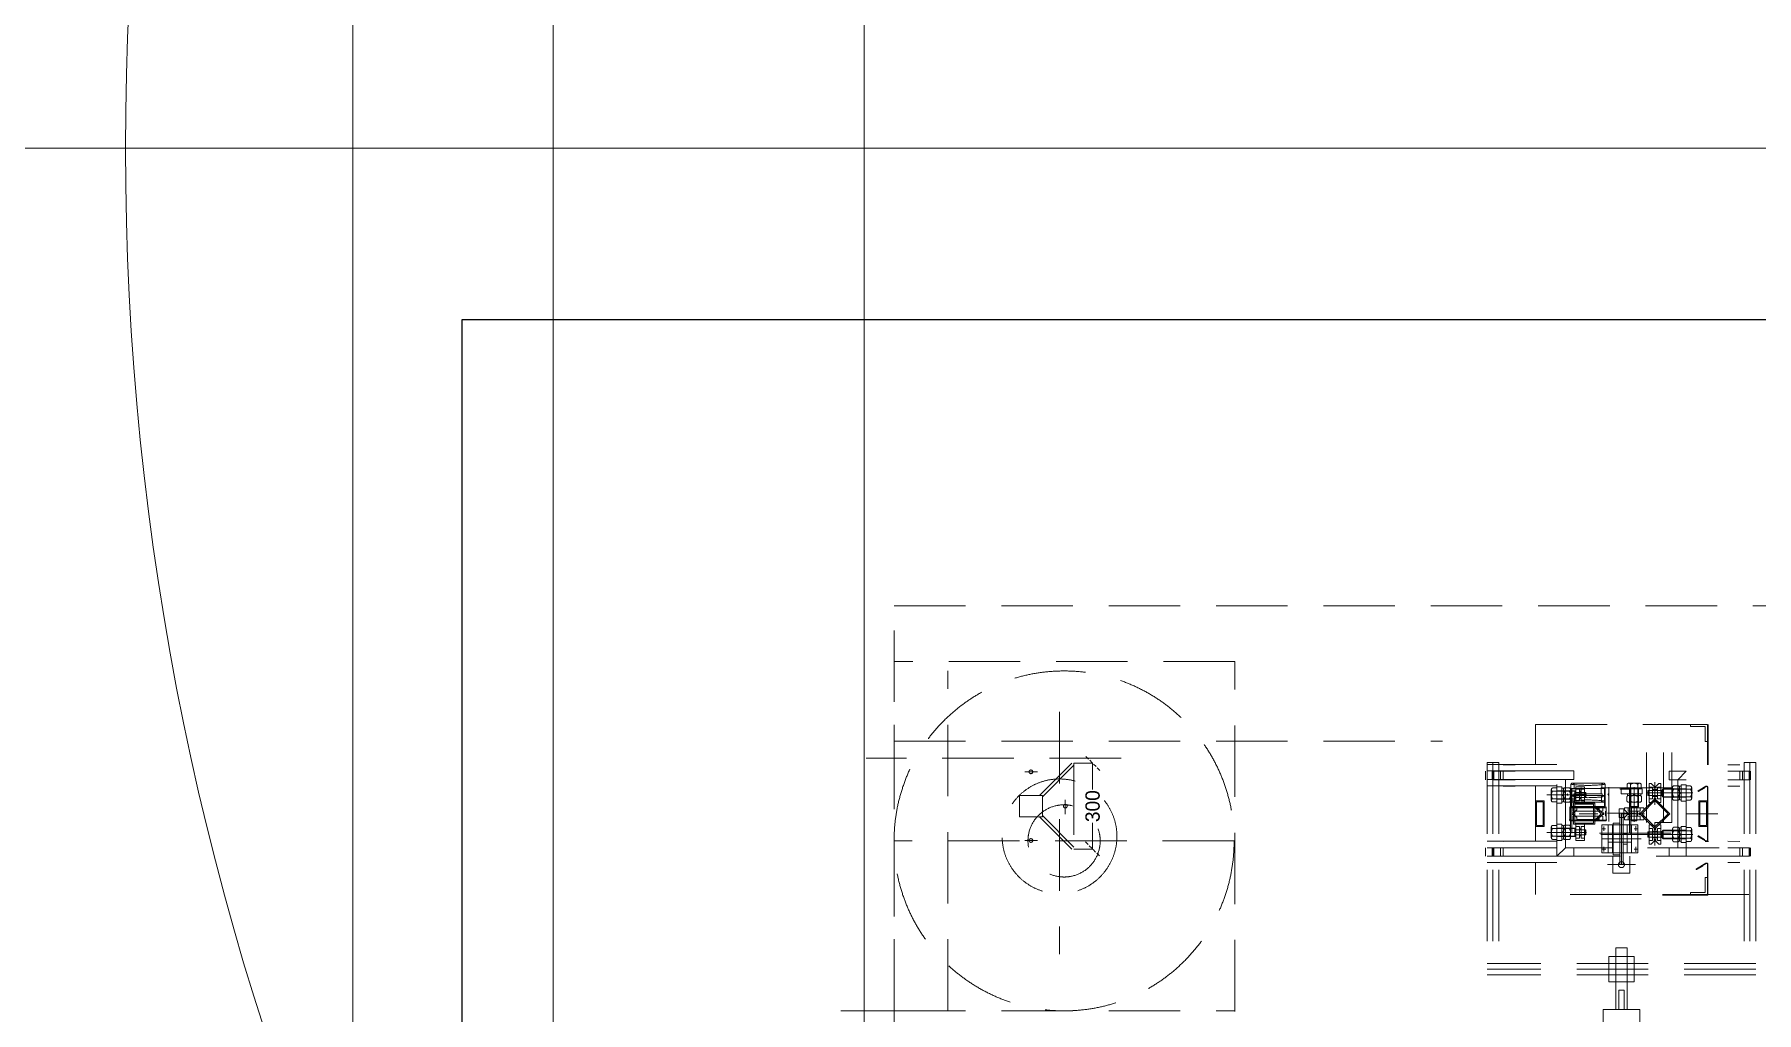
# Model space of a CAD drawing. Header units: inches. Extents: x 702888 to 852715, y 9845 to 271320.
# Drawn here: x 778101 to 784117, y 250818 to 254237 of the extents above; entities that cross this region are included whole.
import ezdxf

# ---------------------------------------------------------------- set-up
doc = ezdxf.new("R2010")
doc.units = ezdxf.units.IN
doc.header["$MEASUREMENT"] = 0
doc.header["$PDMODE"] = 34
doc.linetypes.add('DASHED2', pattern=[0.375, 0.25, -0.125])
doc.layers.get('0').update_dxf_attribs({"lineweight": 5})
doc.layers.get('Defpoints').update_dxf_attribs({"lineweight": 5})
doc.layers.add('chain', color=2, linetype='Continuous', lineweight=5)
doc.layers.add('stru pipe', color=120, linetype='Continuous')
doc.dimstyles.get("Standard").update_dxf_attribs({"dimtxt": 0.18, "dimasz": 0.18, "dimexe": 0.18, "dimexo": 0.0625, "dimgap": 0.09, "dimtad": 0, "dimdec": 3, "dimzin": 0, "dimdsep": 46, "dimtxsty": 'Standard', "dimblk": 'OBLIQUE', "dimcen": 0.09, "dimadec": 0, "dimazin": 0, "dimtfac": 1, "dimtdec": 3, "dimtofl": 0, "dimtmove": 0, "dimatfit": 3, "dimfxl": 1, "dimtolj": 1, "dimtzin": 0, "dimarcsym": 0})

# ---------------------------------------------------------------- blocks, each defined once
blk = doc.blocks.new('_Oblique')
at = {"color": 0, "linetype": 'ByBlock', "lineweight": -2}
blk.add_line((-0.5, -0.5), (0.5, 0.5), dxfattribs=at)
blk = doc.blocks.new('*D450')
at = {"color": 0, "linetype": 'DASHED2', "lineweight": -2, "ltscale": 1000, "transparency": 16777216}
for p, q in [((70106.7, 16744.2), (70172.6, 16744.2)), ((70172.4, 16744.2), (70172.4, 16652.6)), ((70172.4, 16444.2), (70172.4, 16535.8)), ((70106.7, 16444.2), (70172.6, 16444.2))]:
    blk.add_line(p, q, dxfattribs=at)
at = {"layer": 'Defpoints', "color": 0, "linetype": 'DASHED2', "ltscale": 1000, "transparency": 16777216}
for p in [(70106.7, 16744.2), (70106.7, 16444.2), (70172.4, 16444.2)]:
    blk.add_point(p, dxfattribs=at)
at = {"color": 0, "linetype": 'DASHED2', "lineweight": -2, "ltscale": 1000, "transparency": 16777216, "xscale": 50, "yscale": 50, "zscale": 50}
for p, rotation in [((70172.4, 16744.2), 90), ((70172.4, 16444.2), 270)]:
    blk.add_blockref('_Oblique', p, dxfattribs=dict(at, rotation=rotation))
at = {"color": 0, "linetype": 'DASHED2', "ltscale": 1000, "transparency": 16777216, "insert": (70172.4, 16594.2), "char_height": 50, "attachment_point": 5, "rotation": 90}
blk.add_mtext('\\A1;300', dxfattribs=at)
blk = doc.blocks.new('A$C76b9bb42')
for p, q in [((69374.5672, 14160.1254), (69374.5672, 26720.6253)), ((67968.1101, 11262.6967), (67968.1101, 18293.9888)), ((68374.5672, 18293.9888), (82561.653, 18293.9888))]:
    blk.add_line(p, q)
at = {"linetype": 'DASHED2', "ltscale": 1000}
for p, q in [((69478.6423, 15833.489), (69478.6423, 17293.9888)), ((69478.6423, 17293.9888), (74174.5672, 17293.9888)), ((69478.6423, 15878.7897), (69478.6423, 17099.2489)), ((70669.5214, 17099.2489), (69478.6423, 17099.2489)), ((70669.5214, 15876.5093), (70669.5214, 17099.2489)), ((69666.6423, 15878.7897), (69666.6423, 17066.7897)), ((70056.6578, 16923.4362), (70056.6578, 16076.744)), ((71719.8014, 16739.7693), (71719.8014, 16879.7812)), ((71719.8014, 16879.5495), (72320.1364, 16879.5495)), ((72260.7364, 16872.1245), (72260.7364, 16879.5495)), ((72260.7364, 16872.1245), (72312.7114, 16872.1245)), ((72312.7114, 16820.1495), (72312.7114, 16872.1245)), ((72320.1364, 16738.4745), (72320.1364, 16879.5495)), ((72321.6214, 16738.4745), (72321.6214, 16879.5495)), ((72323.1064, 16738.4745), (72323.1064, 16879.5495)), ((69478.6423, 16820.8204), (71394.5445, 16820.8204)), ((72312.7114, 16820.1495), (72320.1364, 16820.1495)), ((70271.9665, 16761.9075), (69380.9665, 16761.9075)), ((70271.9665, 16761.9075), (69380.9665, 16761.9075)), ((69987.0868, 16631.6842), (70099.5868, 16744.1842)), ((69996.6578, 16627.1131), (70106.6578, 16737.1131)), ((70106.6578, 16744.1842), (70106.6578, 16444.1842)), ((71591.014, 16747.0029), (71550.919, 16747.0029)), ((71550.919, 16747.0029), (71550.919, 16004.6707)), ((71550.919, 16739.7693), (71794.0514, 16739.7693)), ((71570.9665, 16747.0029), (71570.9665, 16004.6707)), ((71591.014, 16747.0029), (71591.014, 16044.7657)), ((71606.1278, 16738.4745), (71648.5514, 16738.7062)), ((72107.123, 16536.9755), (72107.123, 16781.5982)), ((72166.523, 16536.9755), (72166.523, 16781.5982)), ((72196.223, 16536.9755), (72196.223, 16781.5982)), ((72433.4751, 16738.4745), (72391.0514, 16738.7062)), ((72448.5889, 16747.0029), (72488.6839, 16747.0029)), ((72448.5889, 16747.0029), (72448.5889, 16044.7657)), ((72468.6364, 16747.0029), (72468.6364, 16004.6707)), ((72488.6839, 16747.0029), (72488.6839, 16004.6707)), ((69979.7885, 16714.1842), (69935.519, 16714.1842)), ((71544.7151, 16686.4995), (71544.7151, 16716.1995)), ((71550.919, 16717.4943), (71794.0514, 16717.4943)), ((71794.0514, 16687.7943), (71550.919, 16687.7943)), ((71794.0514, 16665.5193), (71550.919, 16665.5193)), ((71568.4751, 16686.4995), (71568.4751, 16716.1995)), ((71571.8955, 16686.4995), (71571.8955, 16716.1995)), ((71571.8955, 16716.1995), (71604.5655, 16716.1995)), ((71571.8955, 16686.4995), (71604.5655, 16686.4995)), ((71573.4578, 16686.4995), (71573.4578, 16716.1995)), ((71606.1278, 16716.1995), (71573.4578, 16716.1995)), ((71606.1278, 16686.4995), (71573.4578, 16686.4995)), ((71597.2178, 16686.4995), (71597.2178, 16716.1995)), ((71606.1278, 16716.1995), (71648.5514, 16716.4312)), ((71606.1278, 16686.4995), (71606.1278, 16716.1995)), ((71648.5514, 16686.7312), (71606.1278, 16686.4995)), ((71719.8014, 16471.4062), (71719.8014, 16665.5193)), ((71794.0514, 16717.4943), (71853.4514, 16717.4943)), ((71794.0514, 16420.4943), (71794.0514, 16717.4943)), ((71823.7514, 16687.7943), (71794.0514, 16687.7943)), ((71823.7514, 16687.7943), (71853.4514, 16687.7943)), ((71823.7514, 16450.1943), (71823.7514, 16687.7943)), ((71843.1588, 16655.9648), (71843.1588, 16670.8148)), ((71849.1473, 16674.8507), (71956.6293, 16674.8507)), ((71853.4514, 16687.7943), (71853.4514, 16717.4943)), ((71853.4514, 16717.4943), (71853.4514, 16687.7943)), ((71854.6675, 16655.5457), (71854.6675, 16670.8148)), ((71951.1625, 16655.5457), (71951.1625, 16670.8148)), ((71962.6713, 16655.9648), (71962.6713, 16670.8148)), ((72039.7914, 16655.3141), (72039.7914, 16670.5831)), ((72045.3117, 16674.6191), (72083.3297, 16674.6191)), ((72051.3002, 16655.7331), (72051.3002, 16670.5831)), ((72077.2877, 16655.7331), (72077.2877, 16670.5831)), ((72088.7964, 16655.3141), (72088.7964, 16670.5831)), ((72116.033, 16606.816), (72116.033, 16673.641)), ((72116.033, 16673.641), (72123.458, 16673.641)), ((72133.853, 16663.246), (72123.458, 16673.641)), ((72136.823, 16678.3014), (72136.823, 16598.4234)), ((72150.188, 16673.641), (72139.793, 16663.246)), ((72150.188, 16673.641), (72157.613, 16673.641)), ((72157.613, 16673.641), (72157.613, 16606.816)), ((72186.4864, 16716.1995), (72186.4864, 16686.4995)), ((72186.4864, 16686.4995), (72186.4864, 16716.1995)), ((72245.8864, 16716.1995), (72186.4864, 16716.1995)), ((72216.1864, 16686.4995), (72186.4864, 16686.4995)), ((72202.1958, 16665.4735), (72218.2978, 16665.4735)), ((72216.1864, 16686.4995), (72245.8864, 16716.1995)), ((72216.1864, 16686.4995), (72245.8864, 16686.4995)), ((72216.1864, 16448.8995), (72216.1864, 16686.4995)), ((72228.0664, 16612.0135), (72228.0664, 16668.4435)), ((72228.0664, 16668.4435), (72245.8864, 16668.4435)), ((72245.8864, 16419.1995), (72245.8864, 16716.1995)), ((72433.4751, 16716.1995), (72391.0514, 16716.4312)), ((72391.0514, 16686.7312), (72433.4751, 16686.4995)), ((72433.4751, 16686.4995), (72433.4751, 16716.1995)), ((72433.4751, 16716.1995), (72466.1451, 16716.1995)), ((72433.4751, 16686.4995), (72466.1451, 16686.4995)), ((72467.7073, 16716.1995), (72435.0373, 16716.1995)), ((72467.7073, 16686.4995), (72435.0373, 16686.4995)), ((72442.3851, 16686.4995), (72442.3851, 16716.1995)), ((72466.1451, 16686.4995), (72466.1451, 16716.1995)), ((72467.7073, 16686.4995), (72467.7073, 16716.1995)), ((72471.1277, 16686.4995), (72471.1277, 16716.1995)), ((69970.2534, 16631.6842), (69916.6578, 16631.6842)), ((69916.6578, 16607.7797), (69916.6578, 16631.6842)), ((69916.6578, 16607.7797), (69916.6578, 16580.5886)), ((69970.2534, 16631.6842), (69996.6578, 16631.6842)), ((69996.6578, 16631.6842), (69996.6578, 16556.6842)), ((70076.6578, 16616.7472), (70076.6578, 16566.4922)), ((71648.5514, 16664.4562), (71606.1278, 16664.2245)), ((71749.5014, 16612.4812), (71719.8014, 16612.4812)), ((71746.5314, 16609.5112), (71722.7714, 16609.5112)), ((71722.7714, 16526.3512), (71722.7714, 16609.5112)), ((71746.5314, 16526.3512), (71746.5314, 16609.5112)), ((71749.5014, 16523.3812), (71749.5014, 16612.4812)), ((71897.6751, 16633.2712), (71759.2974, 16633.2712)), ((71774.7464, 16652.2534), (71774.7464, 16614.2354)), ((71794.0514, 16657.7737), (71778.7824, 16657.7737)), ((71793.6324, 16646.2649), (71778.7824, 16646.2649)), ((71793.6324, 16620.2774), (71778.7824, 16620.2774)), ((71794.0514, 16608.7687), (71778.7824, 16608.7687)), ((71841.571, 16646.2649), (71793.6324, 16646.2649)), ((71841.571, 16620.2774), (71793.6324, 16620.2774)), ((71794.051, 16648.2697), (71794.051, 16618.2727)), ((71794.051, 16648.2697), (71795.7245, 16648.2697)), ((71794.051, 16618.2727), (71795.7245, 16618.2727)), ((71811.8714, 16661.4862), (71794.0514, 16661.4862)), ((71794.0514, 16657.7737), (71794.0514, 16608.7687)), ((71841.571, 16648.1212), (71794.0514, 16648.1212)), ((71841.571, 16618.4212), (71794.0514, 16618.4212)), ((71811.8714, 16605.0562), (71794.0514, 16605.0562)), ((71811.871, 16657.0312), (71811.871, 16609.5112)), ((71817.811, 16657.0312), (71811.871, 16657.0312)), ((71817.811, 16609.5112), (71811.871, 16609.5112)), ((71811.8714, 16661.4862), (71811.8714, 16605.0562)), ((71817.811, 16636.5184), (71811.8714, 16633.4237)), ((71817.811, 16633.2712), (71811.8714, 16630.1764)), ((71817.811, 16657.0312), (71817.811, 16609.5112)), ((71837.742, 16658.5162), (71821.64, 16658.5162)), ((71837.742, 16646.2649), (71821.64, 16646.2649)), ((71837.742, 16620.2774), (71821.64, 16620.2774)), ((71837.742, 16608.0262), (71821.64, 16608.0262)), ((71833.4123, 16631.7862), (71830.3175, 16637.7257)), ((71841.571, 16652.3905), (71841.571, 16614.1518)), ((71856.421, 16648.1212), (71841.571, 16648.1212)), ((71857.906, 16646.2649), (71841.571, 16646.2649)), ((71857.906, 16620.2774), (71841.571, 16620.2774)), ((71856.421, 16618.4212), (71841.571, 16618.4212)), ((72198.0014, 16658.6944), (71841.6014, 16658.6944)), ((71841.6014, 16495.3444), (71841.6014, 16658.6944)), ((71843.1588, 16608.0262), (71843.1588, 16655.9648)), ((71843.1588, 16611.8552), (71843.1588, 16627.9572)), ((71843.1588, 16591.6912), (71843.1588, 16608.0262)), ((71845.015, 16608.0262), (71845.015, 16655.5457)), ((71845.015, 16593.1762), (71845.015, 16608.0262)), ((71845.1635, 16655.5462), (71845.1635, 16653.8727)), ((71845.1635, 16655.5462), (71960.6665, 16655.5462)), ((71845.1635, 16622.8762), (71845.1635, 16626.5887)), ((71845.7575, 16626.5887), (71845.7575, 16651.8337)), ((71878.7264, 16654.2394), (71846.0564, 16654.2394)), ((71846.0564, 16499.7994), (71846.0564, 16654.2394)), ((71849.2844, 16608.0262), (71956.5456, 16608.0262)), ((71926.216, 16605.0562), (71851.966, 16605.0562)), ((71851.966, 16605.0562), (71851.966, 16530.8062)), ((71853.925, 16631.7862), (71853.925, 16637.7262)), ((71853.925, 16637.7262), (71951.905, 16637.7262)), ((71853.925, 16631.7862), (71951.905, 16631.7862)), ((71854.6675, 16655.5457), (71951.1625, 16655.5457)), ((71855.41, 16611.8552), (71855.41, 16627.9572)), ((71856.421, 16648.1212), (71856.421, 16618.4212)), ((71856.421, 16648.1212), (71857.906, 16646.6362)), ((71857.906, 16619.9062), (71856.421, 16618.4212)), ((71857.906, 16646.6362), (71857.906, 16619.9062)), ((71860.876, 16643.6662), (71857.906, 16643.6662)), ((71890.576, 16642.1812), (71857.906, 16642.1812)), ((71890.576, 16624.3612), (71857.906, 16624.3612)), ((71860.876, 16622.8762), (71857.906, 16622.8762)), ((71860.876, 16661.4862), (71860.876, 16605.0562)), ((71890.576, 16661.4862), (71860.876, 16661.4862)), ((71872.756, 16654.0612), (71860.876, 16654.0612)), ((71890.576, 16642.1812), (71860.876, 16642.1812)), ((71890.576, 16624.3612), (71860.876, 16624.3612)), ((71872.756, 16612.4812), (71860.876, 16612.4812)), ((71890.576, 16605.0562), (71860.876, 16605.0562)), ((71872.756, 16654.0612), (71872.756, 16612.4812)), ((71878.696, 16645.1512), (71872.756, 16645.1512)), ((71878.696, 16621.3912), (71872.756, 16621.3912)), ((71877.685, 16637.7257), (71877.685, 16655.5457)), ((71877.685, 16655.5457), (71948.935, 16655.5457)), ((71877.685, 16637.7257), (71948.935, 16637.7257)), ((71878.696, 16612.4812), (71878.696, 16654.0612)), ((71890.576, 16654.0612), (71878.696, 16654.0612)), ((71890.576, 16612.4812), (71878.696, 16612.4812)), ((71878.7264, 16654.2394), (71878.7264, 16658.6944)), ((71890.576, 16605.0562), (71890.576, 16661.4862)), ((71892.2095, 16641.8099), (71890.576, 16641.8099)), ((71892.2095, 16624.7324), (71890.576, 16624.7324)), ((71892.2095, 16624.3612), (71892.2095, 16642.1812)), ((71895.031, 16642.1812), (71892.2095, 16642.1812)), ((71895.031, 16624.3612), (71892.2095, 16624.3612)), ((71895.031, 16624.3612), (71895.031, 16642.1812)), ((71926.216, 16530.8062), (71926.216, 16605.0562)), ((71948.935, 16637.7257), (71948.935, 16655.5457)), ((71950.42, 16611.8552), (71950.42, 16627.9572)), ((71951.905, 16631.7862), (71951.905, 16637.7262)), ((71960.6665, 16655.5462), (71960.6665, 16653.8727)), ((71960.815, 16608.0262), (71960.815, 16655.5457)), ((71960.815, 16593.1762), (71960.815, 16608.0262)), ((71962.6713, 16608.0262), (71962.6713, 16655.9648)), ((71962.6713, 16611.8552), (71962.6713, 16627.9572)), ((71962.6713, 16591.6912), (71962.6713, 16608.0262)), ((71975.665, 16631.7862), (71972.5703, 16637.7257)), ((71975.665, 16540.0421), (71975.665, 16660.5998)), ((72015.7114, 16654.0077), (72015.7114, 16658.4627)), ((72015.7114, 16654.0077), (72015.7114, 16658.4627)), ((72015.7114, 16654.0077), (72048.3814, 16654.0077)), ((72015.7114, 16654.0077), (72048.3814, 16654.0077)), ((72018.2589, 16637.4941), (72018.2589, 16655.3141)), ((72018.2589, 16655.3141), (72092.5089, 16655.3141)), ((72018.2589, 16637.4941), (72092.5089, 16637.4941)), ((72039.0489, 16611.6235), (72039.0489, 16627.7255)), ((72039.7914, 16655.3141), (72088.7964, 16655.3141)), ((72040.5339, 16637.4945), (72088.0539, 16637.4945)), ((72040.5339, 16631.5545), (72040.5339, 16637.4945)), ((72040.5339, 16631.5545), (72088.0539, 16631.5545)), ((72045.1746, 16607.7945), (72083.4133, 16607.7945)), ((72048.3814, 16654.0077), (72048.3814, 16499.5677)), ((72048.7014, 16626.357), (72048.7014, 16651.602)), ((72049.2954, 16655.3145), (72049.2954, 16653.641)), ((72049.2954, 16655.3145), (72079.2924, 16655.3145)), ((72049.2954, 16622.6445), (72049.2954, 16626.357)), ((72049.4439, 16607.7945), (72049.4439, 16655.3141)), ((72049.4439, 16592.9445), (72049.4439, 16607.7945)), ((72051.3002, 16607.7945), (72051.3002, 16655.7331)), ((72051.3002, 16611.6235), (72051.3002, 16627.7255)), ((72051.3002, 16591.4595), (72051.3002, 16607.7945)), ((72052.8364, 16658.4627), (72052.8364, 16495.1127)), ((72061.0467, 16631.5545), (72064.1414, 16637.4941)), ((72064.2939, 16539.8104), (72064.2939, 16660.3681)), ((72064.2939, 16631.5545), (72067.3887, 16637.4941)), ((72077.2877, 16607.7945), (72077.2877, 16655.7331)), ((72077.2877, 16611.6235), (72077.2877, 16627.7255)), ((72077.2877, 16591.4595), (72077.2877, 16607.7945)), ((72079.1439, 16607.7945), (72079.1439, 16655.3141)), ((72079.1439, 16592.9445), (72079.1439, 16607.7945)), ((72079.2924, 16655.3145), (72079.2924, 16653.641)), ((72084.3203, 16567.6995), (72136.823, 16620.2022)), ((72088.0539, 16631.5545), (72088.0539, 16637.4945)), ((72089.5389, 16611.6235), (72089.5389, 16627.7255)), ((72090.6206, 16567.6995), (72136.823, 16613.9018)), ((72092.5089, 16637.4941), (72092.5089, 16655.3141)), ((72108.9339, 16640.2285), (72269.4193, 16640.2285)), ((72111.578, 16631.3185), (72111.578, 16649.1385)), ((72111.578, 16649.1385), (72114.3995, 16649.1385)), ((72111.578, 16631.3185), (72114.3995, 16631.3185)), ((72114.3995, 16631.3185), (72114.3995, 16649.1385)), ((72114.3995, 16648.7673), (72116.033, 16648.7673)), ((72114.3995, 16631.6898), (72116.033, 16631.6898)), ((72116.033, 16661.0185), (72127.913, 16661.0185)), ((72116.033, 16649.1385), (72160.583, 16649.1385)), ((72116.033, 16649.1385), (72157.613, 16649.1385)), ((72116.033, 16631.3185), (72160.583, 16631.3185)), ((72116.033, 16631.3185), (72157.613, 16631.3185)), ((72116.033, 16619.4385), (72127.913, 16619.4385)), ((72116.033, 16606.816), (72123.458, 16606.816)), ((72136.823, 16620.181), (72123.458, 16606.816)), ((72127.913, 16619.4385), (72127.913, 16661.0185)), ((72127.913, 16652.1085), (72145.733, 16652.1085)), ((72127.913, 16628.3485), (72145.733, 16628.3485)), ((72133.853, 16663.246), (72133.853, 16658.0485)), ((72133.853, 16658.0485), (72139.793, 16658.0485)), ((72133.853, 16617.211), (72133.853, 16622.4085)), ((72133.853, 16622.4085), (72139.793, 16622.4085)), ((72136.823, 16620.2022), (72189.3257, 16567.6995)), ((72150.188, 16606.816), (72136.823, 16620.181)), ((72136.823, 16613.9018), (72183.0254, 16567.6995)), ((72139.793, 16663.246), (72139.793, 16658.0485)), ((72139.793, 16617.211), (72139.793, 16622.4085)), ((72145.733, 16661.0185), (72145.733, 16619.4385)), ((72145.733, 16661.0185), (72157.613, 16661.0185)), ((72145.733, 16619.4385), (72157.613, 16619.4385)), ((72150.188, 16606.816), (72157.613, 16606.816)), ((72157.613, 16650.6235), (72160.583, 16650.6235)), ((72157.613, 16629.8335), (72160.583, 16629.8335)), ((72160.583, 16650.6235), (72160.583, 16629.8335)), ((72160.583, 16650.6235), (72163.553, 16650.6235)), ((72160.583, 16629.8335), (72163.553, 16629.8335)), ((72163.553, 16653.5935), (72165.038, 16655.0785)), ((72163.553, 16626.8635), (72163.553, 16653.5935)), ((72163.553, 16653.2223), (72198.3668, 16653.2223)), ((72163.553, 16627.2348), (72198.3668, 16627.2348)), ((72165.038, 16625.3785), (72163.553, 16626.8635)), ((72165.038, 16655.0785), (72198.3668, 16655.0785)), ((72165.038, 16625.3785), (72165.038, 16655.0785)), ((72165.038, 16625.3785), (72198.3668, 16625.3785)), ((72198.3668, 16621.1092), (72198.3668, 16659.3479)), ((72198.3668, 16655.0785), (72245.8864, 16655.0785)), ((72198.3668, 16653.2223), (72246.3055, 16653.2223)), ((72198.3668, 16627.2348), (72246.3055, 16627.2348)), ((72198.3668, 16625.3785), (72245.8864, 16625.3785)), ((72202.1958, 16653.2223), (72218.2978, 16653.2223)), ((72202.1958, 16627.2348), (72218.2978, 16627.2348)), ((72202.1958, 16614.9835), (72218.2978, 16614.9835)), ((72222.1268, 16616.4685), (72222.1268, 16663.9885)), ((72222.1268, 16663.9885), (72228.0668, 16663.9885)), ((72222.1268, 16640.2285), (72228.0664, 16643.3233)), ((72222.1268, 16636.9813), (72228.0664, 16640.076)), ((72222.1268, 16616.4685), (72228.0668, 16616.4685)), ((72228.0664, 16612.0135), (72245.8864, 16612.0135)), ((72228.0668, 16616.4685), (72228.0668, 16663.9885)), ((72245.8868, 16655.227), (72244.2134, 16655.227)), ((72245.8868, 16625.23), (72244.2134, 16625.23)), ((72245.8864, 16615.726), (72245.8864, 16664.731)), ((72245.8864, 16664.731), (72261.1555, 16664.731)), ((72245.8864, 16615.726), (72261.1555, 16615.726)), ((72245.8868, 16625.23), (72245.8868, 16655.227)), ((72246.3055, 16653.2223), (72261.1555, 16653.2223)), ((72246.3055, 16627.2348), (72261.1555, 16627.2348)), ((72265.1914, 16621.2463), (72265.1914, 16659.2643)), ((72314.9389, 16663.6305), (72287.8989, 16648.0189)), ((72315.6814, 16662.3444), (72288.6414, 16646.7329)), ((72310.2459, 16657.4915), (72289.3839, 16645.4468)), ((72290.4364, 16612.2495), (72320.1364, 16612.2495)), ((72290.4364, 16523.1495), (72290.4364, 16612.2495)), ((72293.4064, 16609.2795), (72317.1664, 16609.2795)), ((72293.4064, 16526.1195), (72293.4064, 16609.2795)), ((72309.5034, 16658.7776), (72310.2459, 16657.4915)), ((72317.1664, 16526.1195), (72317.1664, 16609.2795)), ((72320.1364, 16471.1745), (72320.1364, 16664.2245)), ((72320.1364, 16475.6266), (72320.1364, 16659.7723)), ((72321.6214, 16475.6266), (72321.6214, 16659.7723)), ((72391.0514, 16664.4562), (72433.4751, 16664.2245)), ((69916.6578, 16580.5886), (69916.6578, 16556.6842)), ((69970.2534, 16556.6842), (69916.6578, 16556.6842)), ((69970.2534, 16556.6842), (69996.6578, 16556.6842)), ((69987.1239, 16556.6842), (70099.5879, 16444.1842)), ((69996.6578, 16561.1633), (70106.6578, 16451.2524)), ((71838.7038, 16545.5077), (71838.7038, 16547.1412)), ((71839.075, 16588.7212), (71839.075, 16591.6912)), ((71839.075, 16547.1412), (71839.075, 16588.7212)), ((71839.075, 16547.1412), (71839.075, 16588.7212)), ((71839.075, 16542.6862), (71839.075, 16545.5077)), ((71839.075, 16545.5077), (71966.755, 16545.5077)), ((71840.56, 16588.7212), (71840.56, 16591.6912)), ((71840.56, 16588.7212), (71965.27, 16588.7212)), ((71842.045, 16559.0212), (71842.045, 16576.8412)), ((71845.015, 16593.1762), (71843.53, 16591.6912)), ((71843.53, 16591.6912), (71962.3, 16591.6912)), ((71845.015, 16593.1762), (71960.815, 16593.1762)), ((71847.985, 16564.9612), (71847.985, 16570.9012)), ((71853.1825, 16570.9012), (71847.985, 16570.9012)), ((71853.1825, 16564.9612), (71847.985, 16564.9612)), ((71850.955, 16576.8412), (71850.955, 16588.7212)), ((71954.875, 16576.8412), (71850.955, 16576.8412)), ((71850.955, 16559.0212), (71954.875, 16559.0212)), ((71850.955, 16547.1412), (71850.955, 16559.0212)), ((71863.5775, 16581.2962), (71853.1825, 16570.9012)), ((71853.1825, 16564.9612), (71863.5775, 16554.5662)), ((71921.761, 16600.6012), (71856.421, 16600.6012)), ((71856.421, 16600.6012), (71856.421, 16535.2612)), ((71863.5775, 16581.2962), (71863.5775, 16588.7212)), ((71942.2525, 16588.7212), (71863.5775, 16588.7212)), ((71863.5775, 16547.1412), (71863.5775, 16554.5662)), ((71863.5775, 16547.1412), (71942.2525, 16547.1412)), ((71937.5921, 16567.9312), (71871.9702, 16567.9312)), ((71921.761, 16535.2612), (71921.761, 16600.6012)), ((71926.216, 16536.7462), (71926.216, 16599.1162)), ((71926.216, 16536.7462), (71926.216, 16599.1162)), ((71929.3662, 16594.1825), (71926.216, 16591.0323)), ((71926.216, 16591.0323), (71949.3172, 16567.9312)), ((71949.3172, 16567.9312), (71926.216, 16544.83)), ((71926.216, 16544.83), (71929.3662, 16541.6798)), ((71929.3662, 16594.1825), (71955.6175, 16567.9312)), ((71955.6175, 16567.9312), (71929.3662, 16541.6798)), ((71942.2525, 16581.2962), (71942.2525, 16588.7212)), ((71942.2525, 16581.2962), (71955.6175, 16567.9312)), ((71955.6175, 16567.9312), (71942.2525, 16554.5662)), ((71942.2525, 16547.1412), (71942.2525, 16554.5662)), ((71952.6475, 16570.9012), (71957.845, 16570.9012)), ((71952.6475, 16564.9612), (71957.845, 16564.9612)), ((71954.875, 16576.8412), (71954.875, 16588.7212)), ((71954.875, 16547.1412), (71954.875, 16559.0212)), ((71957.845, 16564.9612), (71957.845, 16570.9012)), ((71962.3, 16591.6912), (71960.815, 16593.1762)), ((71963.785, 16559.0212), (71963.785, 16576.8412)), ((71965.27, 16588.7212), (71965.27, 16591.6912)), ((71966.755, 16588.7212), (71966.755, 16591.6912)), ((71966.755, 16547.1412), (71966.755, 16588.7212)), ((71966.755, 16547.1412), (71966.755, 16588.7212)), ((71966.755, 16542.6862), (71966.755, 16545.5077)), ((71967.1263, 16545.5077), (71967.1263, 16547.1412)), ((72069.2012, 16569.5944), (71971.606, 16569.5944)), ((72027.9689, 16584.4444), (72011.6339, 16584.4444)), ((72011.6339, 16584.4444), (72011.6339, 16554.7444)), ((72027.9689, 16554.7444), (72011.6339, 16554.7444)), ((72014.2327, 16569.5944), (72014.2327, 16389.7312)), ((72019.8014, 16569.5944), (72019.8014, 16389.7312)), ((72100.2667, 16567.6995), (72020.3887, 16567.6995)), ((72025.3702, 16569.5944), (72025.3702, 16389.7312)), ((72027.9689, 16584.4444), (72027.9689, 16554.7444)), ((72030.8814, 16581.0645), (72030.8814, 16588.4895)), ((72097.7064, 16588.4895), (72030.8814, 16588.4895)), ((72030.8814, 16581.0645), (72041.2764, 16570.6695)), ((72041.2764, 16564.7295), (72030.8814, 16554.3345)), ((72030.8814, 16546.9095), (72030.8814, 16554.3345)), ((72030.8814, 16546.9095), (72097.7064, 16546.9095)), ((72041.2764, 16570.6695), (72046.4739, 16570.6695)), ((72041.2764, 16564.7295), (72046.4739, 16564.7295)), ((72043.5039, 16576.6095), (72043.5039, 16588.4895)), ((72085.0839, 16576.6095), (72043.5039, 16576.6095)), ((72043.5039, 16558.7895), (72085.0839, 16558.7895)), ((72043.5039, 16546.9095), (72043.5039, 16558.7895)), ((72046.4739, 16564.7295), (72046.4739, 16570.6695)), ((72049.4439, 16592.9445), (72079.1439, 16592.9445)), ((72049.4439, 16592.9445), (72050.9289, 16591.4595)), ((72050.9289, 16591.4595), (72077.6589, 16591.4595)), ((72052.4139, 16558.7895), (72052.4139, 16576.6095)), ((72053.8989, 16588.4895), (72053.8989, 16591.4595)), ((72053.8989, 16588.4895), (72074.6889, 16588.4895)), ((72055.3839, 16588.4895), (72055.3839, 16591.4595)), ((72055.3839, 16546.9095), (72055.3839, 16588.4895)), ((72055.3839, 16546.9095), (72055.3839, 16588.4895)), ((72055.3839, 16545.276), (72073.2039, 16545.276)), ((72055.3839, 16542.4545), (72055.3839, 16545.276)), ((72055.7552, 16545.276), (72055.7552, 16546.9095)), ((72072.8327, 16545.276), (72072.8327, 16546.9095)), ((72073.2039, 16588.4895), (72073.2039, 16591.4595)), ((72073.2039, 16546.9095), (72073.2039, 16588.4895)), ((72073.2039, 16546.9095), (72073.2039, 16588.4895)), ((72073.2039, 16542.4545), (72073.2039, 16545.276)), ((72074.6889, 16588.4895), (72074.6889, 16591.4595)), ((72076.1739, 16558.7895), (72076.1739, 16576.6095)), ((72077.6589, 16591.4595), (72079.1439, 16592.9445)), ((72087.3114, 16570.6695), (72082.1139, 16570.6695)), ((72082.1139, 16564.7295), (72082.1139, 16570.6695)), ((72087.3114, 16564.7295), (72082.1139, 16564.7295)), ((72084.3203, 16567.6995), (72136.823, 16515.1968)), ((72097.7064, 16581.0645), (72084.3414, 16567.6995)), ((72084.3414, 16567.6995), (72097.7064, 16554.3345)), ((72085.0839, 16576.6095), (72085.0839, 16588.4895)), ((72085.0839, 16546.9095), (72085.0839, 16558.7895)), ((72090.6206, 16567.6995), (72136.823, 16521.4971)), ((72097.7064, 16581.0645), (72097.7064, 16588.4895)), ((72097.7064, 16546.9095), (72097.7064, 16554.3345)), ((72136.823, 16515.1968), (72189.3257, 16567.6995)), ((72136.823, 16521.4971), (72183.0254, 16567.6995)), ((72245.8864, 16567.6995), (72356.9996, 16567.6995)), ((71749.5014, 16523.3812), (71719.8014, 16523.3812)), ((71746.5314, 16526.3512), (71722.7714, 16526.3512)), ((71897.6751, 16502.5912), (71759.2974, 16502.5912)), ((71774.7464, 16483.6089), (71774.7464, 16521.6269)), ((71794.0514, 16527.0937), (71778.7824, 16527.0937)), ((71793.6324, 16515.5849), (71778.7824, 16515.5849)), ((71793.6324, 16489.5974), (71778.7824, 16489.5974)), ((71841.571, 16515.5849), (71793.6324, 16515.5849)), ((71841.571, 16489.5974), (71793.6324, 16489.5974)), ((71794.051, 16517.5897), (71795.7245, 16517.5897)), ((71794.051, 16487.5927), (71794.051, 16517.5897)), ((71794.051, 16487.5927), (71795.7245, 16487.5927)), ((71811.8714, 16530.8062), (71794.0514, 16530.8062)), ((71794.0514, 16478.0887), (71794.0514, 16527.0937)), ((71841.571, 16517.4412), (71794.0514, 16517.4412)), ((71841.571, 16487.7412), (71794.0514, 16487.7412)), ((71817.811, 16526.3512), (71811.871, 16526.3512)), ((71811.871, 16478.8312), (71811.871, 16526.3512)), ((71811.8714, 16474.3762), (71811.8714, 16530.8062)), ((71817.811, 16502.5912), (71811.8714, 16505.6859)), ((71817.811, 16499.3439), (71811.8714, 16502.4387)), ((71817.811, 16478.8312), (71817.811, 16526.3512)), ((71837.742, 16527.8362), (71821.64, 16527.8362)), ((71837.742, 16515.5849), (71821.64, 16515.5849)), ((71837.742, 16489.5974), (71821.64, 16489.5974)), ((71839.075, 16542.6862), (71966.755, 16542.6862)), ((71841.571, 16483.4718), (71841.571, 16521.7105)), ((71856.421, 16517.4412), (71841.571, 16517.4412)), ((71857.906, 16515.5849), (71841.571, 16515.5849)), ((71857.906, 16489.5974), (71841.571, 16489.5974)), ((71856.421, 16487.7412), (71841.571, 16487.7412)), ((72198.0014, 16495.3444), (71841.6014, 16495.3444)), ((72193.5464, 16499.7994), (71846.0564, 16499.7994)), ((71851.966, 16530.8062), (71926.216, 16530.8062)), ((71856.421, 16535.2612), (71921.761, 16535.2612)), ((71857.906, 16515.9562), (71856.421, 16517.4412)), ((71856.421, 16487.7412), (71856.421, 16517.4412)), ((71856.421, 16487.7412), (71857.906, 16489.2262)), ((71857.906, 16489.2262), (71857.906, 16515.9562)), ((71860.876, 16512.9862), (71857.906, 16512.9862)), ((71890.576, 16511.5012), (71857.906, 16511.5012)), ((71890.576, 16493.6812), (71857.906, 16493.6812)), ((71860.876, 16492.1962), (71857.906, 16492.1962)), ((71890.576, 16530.8062), (71860.876, 16530.8062)), ((71860.876, 16474.3762), (71860.876, 16530.8062)), ((71872.756, 16523.3812), (71860.876, 16523.3812)), ((71890.576, 16511.5012), (71860.876, 16511.5012)), ((71890.576, 16493.6812), (71860.876, 16493.6812)), ((71872.756, 16481.8012), (71872.756, 16523.3812)), ((71878.696, 16514.4712), (71872.756, 16514.4712)), ((71878.696, 16490.7112), (71872.756, 16490.7112)), ((71890.576, 16523.3812), (71878.696, 16523.3812)), ((71878.696, 16523.3812), (71878.696, 16481.8012)), ((71890.576, 16530.8062), (71890.576, 16474.3762)), ((71892.2095, 16511.1299), (71890.576, 16511.1299)), ((71892.2095, 16494.0524), (71890.576, 16494.0524)), ((71895.031, 16511.5012), (71892.2095, 16511.5012)), ((71892.2095, 16511.5012), (71892.2095, 16493.6812)), ((71895.031, 16493.6812), (71892.2095, 16493.6812)), ((71895.031, 16511.5012), (71895.031, 16493.6812)), ((72077.3452, 16528.6678), (71951.1202, 16528.6678)), ((71951.1202, 16528.6678), (71951.1202, 16430.6578)), ((71964.4441, 16515.3028), (71954.131, 16515.3028)), ((71958.5452, 16523.4055), (71958.5452, 16507.5286)), ((71973.3952, 16528.6678), (71973.3952, 16430.6578)), ((71988.2452, 16528.6678), (71988.2452, 16430.6578)), ((71991.2152, 16497.4828), (71988.2452, 16497.4828)), ((72014.2327, 16535.3503), (71991.2152, 16535.3503)), ((71991.2152, 16535.3503), (71991.2152, 16423.9753)), ((72040.2202, 16497.4828), (72025.3702, 16497.4828)), ((72040.2202, 16528.6678), (72040.2202, 16430.6578)), ((72055.0702, 16528.6678), (72055.0702, 16430.6578)), ((72055.3839, 16542.4545), (72073.2039, 16542.4545)), ((72075.1108, 16515.3028), (72064.0044, 16515.3028)), ((72069.9202, 16523.8025), (72069.9202, 16507.5286)), ((72077.3452, 16528.6678), (72077.3452, 16430.6578)), ((72108.9339, 16495.1704), (72269.4193, 16495.1704)), ((72111.578, 16504.0804), (72111.578, 16486.2604)), ((72111.578, 16504.0804), (72114.3995, 16504.0804)), ((72111.578, 16486.2604), (72114.3995, 16486.2604)), ((72114.3995, 16504.0804), (72114.3995, 16486.2604)), ((72114.3995, 16503.7092), (72116.033, 16503.7092)), ((72114.3995, 16486.6317), (72116.033, 16486.6317)), ((72116.033, 16528.5829), (72123.458, 16528.5829)), ((72116.033, 16528.5829), (72116.033, 16461.7579)), ((72116.033, 16515.9604), (72127.913, 16515.9604)), ((72116.033, 16504.0804), (72160.583, 16504.0804)), ((72116.033, 16504.0804), (72157.613, 16504.0804)), ((72116.033, 16486.2604), (72160.583, 16486.2604)), ((72116.033, 16486.2604), (72157.613, 16486.2604)), ((72136.823, 16515.2179), (72123.458, 16528.5829)), ((72127.913, 16515.9604), (72127.913, 16474.3804)), ((72127.913, 16507.0504), (72145.733, 16507.0504)), ((72133.853, 16518.1879), (72133.853, 16512.9904)), ((72133.853, 16512.9904), (72139.793, 16512.9904)), ((72136.823, 16536.9755), (72196.223, 16536.9755)), ((72136.823, 16457.0975), (72136.823, 16536.9755)), ((72150.188, 16528.5829), (72136.823, 16515.2179)), ((72139.793, 16518.1879), (72139.793, 16512.9904)), ((72145.733, 16515.9604), (72157.613, 16515.9604)), ((72145.733, 16474.3804), (72145.733, 16515.9604)), ((72150.188, 16528.5829), (72157.613, 16528.5829)), ((72157.613, 16461.7579), (72157.613, 16528.5829)), ((72157.613, 16505.5654), (72160.583, 16505.5654)), ((72157.613, 16484.7754), (72160.583, 16484.7754)), ((72160.583, 16505.5654), (72163.553, 16505.5654)), ((72160.583, 16484.7754), (72160.583, 16505.5654)), ((72160.583, 16484.7754), (72163.553, 16484.7754)), ((72165.038, 16510.0204), (72163.553, 16508.5354)), ((72163.553, 16508.5354), (72163.553, 16481.8054)), ((72163.553, 16508.1642), (72198.3668, 16508.1642)), ((72165.038, 16510.0204), (72198.3668, 16510.0204)), ((72165.038, 16510.0204), (72165.038, 16480.3204)), ((72198.3668, 16514.2898), (72198.3668, 16476.051)), ((72198.3668, 16510.0204), (72245.8864, 16510.0204)), ((72198.3668, 16508.1642), (72246.3055, 16508.1642)), ((72202.1958, 16520.4154), (72218.2978, 16520.4154)), ((72202.1958, 16508.1642), (72218.2978, 16508.1642)), ((72222.1268, 16518.9304), (72222.1268, 16471.4104)), ((72222.1268, 16518.9304), (72228.0668, 16518.9304)), ((72222.1268, 16498.4176), (72228.0664, 16495.3229)), ((72222.1268, 16495.1704), (72228.0664, 16492.0757)), ((72228.0664, 16523.3854), (72245.8864, 16523.3854)), ((72228.0664, 16523.3854), (72228.0664, 16466.9554)), ((72228.0668, 16518.9304), (72228.0668, 16471.4104)), ((72245.8868, 16510.1689), (72244.2134, 16510.1689)), ((72245.8864, 16519.6729), (72261.1555, 16519.6729)), ((72245.8864, 16519.6729), (72245.8864, 16470.6679)), ((72245.8868, 16510.1689), (72245.8868, 16480.1719)), ((72246.3055, 16508.1642), (72261.1555, 16508.1642)), ((72265.1914, 16514.1527), (72265.1914, 16476.1347)), ((72314.9389, 16471.7685), (72287.8989, 16487.38)), ((72315.6814, 16473.0545), (72288.6414, 16488.6661)), ((72310.2459, 16477.9074), (72289.3839, 16489.9521)), ((72290.4364, 16523.1495), (72320.1364, 16523.1495)), ((72293.4064, 16526.1195), (72317.1664, 16526.1195)), ((70666.6423, 16472.7897), (69478.6423, 16472.7897)), ((69979.7885, 16474.1842), (69935.519, 16474.1842)), ((71544.7151, 16419.1995), (71544.7151, 16448.8995)), ((71550.919, 16471.4062), (71794.0514, 16471.4062)), ((71550.919, 16449.1312), (71794.0514, 16449.1312)), ((71568.4751, 16419.1995), (71568.4751, 16448.8995)), ((71571.8955, 16419.1995), (71571.8955, 16448.8995)), ((71571.8955, 16448.8995), (71604.5655, 16448.8995)), ((71573.4578, 16419.1995), (71573.4578, 16448.8995)), ((71606.1278, 16448.8995), (71573.4578, 16448.8995)), ((71597.2178, 16419.1995), (71597.2178, 16448.8995)), ((71606.1278, 16471.1745), (71648.5514, 16471.4062)), ((71606.1278, 16448.8995), (71648.5514, 16449.1312)), ((71606.1278, 16419.1995), (71606.1278, 16448.8995)), ((71794.0514, 16478.0887), (71778.7824, 16478.0887)), ((71811.8714, 16474.3762), (71794.0514, 16474.3762)), ((71823.7514, 16449.1312), (71794.0514, 16419.4312)), ((71817.811, 16478.8312), (71811.871, 16478.8312)), ((71837.742, 16477.3462), (71821.64, 16477.3462)), ((72361.3514, 16449.1312), (71823.7514, 16449.1312)), ((71853.4514, 16449.1312), (71853.4514, 16419.4312)), ((71872.756, 16481.8012), (71860.876, 16481.8012)), ((71890.576, 16474.3762), (71860.876, 16474.3762)), ((71890.576, 16481.8012), (71878.696, 16481.8012)), ((72077.3452, 16430.6578), (71951.1202, 16430.6578)), ((72088.4071, 16479.6628), (71951.3544, 16479.6628)), ((71964.8407, 16444.0228), (71954.131, 16444.0228)), ((71958.5452, 16451.5625), (71958.5452, 16435.2887)), ((72055.0702, 16468.2333), (71973.3952, 16468.2333)), ((71991.2152, 16461.8428), (71988.2452, 16461.8428)), ((72040.2202, 16461.8428), (72025.3702, 16461.8428)), ((72074.7141, 16444.0228), (72064.0044, 16444.0228)), ((72069.9202, 16452.3564), (72069.9202, 16434.8918)), ((72116.033, 16474.3804), (72127.913, 16474.3804)), ((72116.033, 16461.7579), (72123.458, 16461.7579)), ((72133.853, 16472.1529), (72123.458, 16461.7579)), ((72127.913, 16483.2904), (72145.733, 16483.2904)), ((72133.853, 16472.1529), (72133.853, 16477.3504)), ((72133.853, 16477.3504), (72139.793, 16477.3504)), ((72139.793, 16472.1529), (72139.793, 16477.3504)), ((72150.188, 16461.7579), (72139.793, 16472.1529)), ((72145.733, 16474.3804), (72157.613, 16474.3804)), ((72150.188, 16461.7579), (72157.613, 16461.7579)), ((72163.553, 16482.1767), (72198.3668, 16482.1767)), ((72163.553, 16481.8054), (72165.038, 16480.3204)), ((72165.038, 16480.3204), (72198.3668, 16480.3204)), ((72186.4864, 16448.8995), (72186.4864, 16419.1995)), ((72198.3668, 16482.1767), (72246.3055, 16482.1767)), ((72198.3668, 16480.3204), (72245.8864, 16480.3204)), ((72202.1958, 16482.1767), (72218.2978, 16482.1767)), ((72202.1958, 16469.9254), (72218.2978, 16469.9254)), ((72222.1268, 16471.4104), (72228.0668, 16471.4104)), ((72228.0664, 16466.9554), (72245.8864, 16466.9554)), ((72245.8868, 16480.1719), (72244.2134, 16480.1719)), ((72245.8864, 16470.6679), (72261.1555, 16470.6679)), ((72246.3055, 16482.1767), (72261.1555, 16482.1767)), ((72309.5034, 16476.6214), (72310.2459, 16477.9074)), ((72311.9842, 16471.1718), (72323.8145, 16471.1718)), ((72433.4751, 16471.1745), (72391.0514, 16471.4062)), ((72433.4751, 16448.8995), (72391.0514, 16449.1312)), ((72433.4751, 16419.1995), (72433.4751, 16448.8995)), ((72433.4751, 16448.8995), (72466.1451, 16448.8995)), ((72467.7073, 16448.8995), (72435.0373, 16448.8995)), ((72442.3851, 16419.1995), (72442.3851, 16448.8995)), ((72466.1451, 16419.1995), (72466.1451, 16448.8995)), ((72467.7073, 16419.1995), (72467.7073, 16448.8995)), ((72471.1277, 16419.1995), (72471.1277, 16448.8995)), ((71550.919, 16419.4312), (71794.0514, 16419.4312)), ((71794.0514, 16397.1562), (71550.919, 16397.1562)), ((71571.8955, 16419.1995), (71604.5655, 16419.1995)), ((71606.1278, 16419.1995), (71573.4578, 16419.1995)), ((71606.1278, 16419.1995), (71648.5514, 16419.4312)), ((71648.5514, 16397.1562), (71606.1278, 16396.9245)), ((71719.8014, 16285.7812), (71719.8014, 16397.1562)), ((72391.0514, 16419.4312), (71794.0514, 16419.4312)), ((72069.2012, 16389.7312), (71971.606, 16389.7312)), ((71990.1014, 16419.4312), (71990.1014, 16360.0312)), ((72014.2327, 16423.9753), (71991.2152, 16423.9753)), ((72049.5014, 16419.4312), (72049.5014, 16360.0312)), ((72314.9389, 16394.8483), (72281.4687, 16375.5243)), ((72315.6814, 16393.5623), (72282.2112, 16374.2383)), ((72303.8157, 16384.9969), (72282.9537, 16372.9522)), ((72303.0732, 16386.2829), (72303.8157, 16384.9969)), ((72320.1364, 16390.9902), (72320.1364, 16285.5495)), ((72320.1364, 16285.5495), (72320.1364, 16367.2245)), ((72321.6214, 16390.9902), (72321.6214, 16285.5495)), ((72433.4751, 16419.1995), (72391.0514, 16419.4312)), ((72391.0514, 16397.1562), (72433.4751, 16396.9245)), ((72433.4751, 16419.1995), (72466.1451, 16419.1995)), ((72467.7073, 16419.1995), (72435.0373, 16419.1995)), ((72049.5014, 16360.0312), (71990.1014, 16360.0312)), ((72312.7114, 16292.9745), (72312.7114, 16344.9495)), ((72320.1364, 16344.9495), (72312.7114, 16344.9495)), ((72465.3014, 16285.7812), (71719.8014, 16285.7812)), ((72320.1364, 16285.5495), (72162.725, 16285.5495)), ((72318.6514, 16284.0645), (72162.725, 16284.0645)), ((72318.6514, 16282.5795), (72162.725, 16282.5795)), ((72260.7364, 16285.5495), (72260.7364, 16292.9745)), ((72312.7114, 16292.9745), (72260.7364, 16292.9745)), ((71999.7539, 16098.9682), (71999.7539, 15883.979)), ((72039.8489, 16098.9682), (71999.7539, 16098.9682)), ((72039.8489, 16098.9682), (72039.8489, 15883.979)), ((72488.6839, 16044.7657), (71550.919, 16044.7657)), ((72488.6839, 16024.7182), (71550.919, 16024.7182)), ((72488.6839, 16004.6707), (71550.919, 16004.6707)), ((72010.1489, 15950.804), (72010.1489, 15883.979)), ((72029.4539, 15950.804), (72010.1489, 15950.804)), ((72029.4539, 15950.804), (72029.4539, 15883.979)), ((72083.6564, 15883.979), (71955.9464, 15883.979)), ((71955.9464, 15883.979), (71955.9464, 15788.939)), ((72083.6564, 15883.979), (72083.6564, 15788.939)), ((69441.5173, 15878.7897), (69293.0173, 15878.7897)), ((69478.6423, 15878.7897), (69330.1423, 15878.7897)), ((69478.6423, 15878.7897), (70666.6423, 15878.7897))]:
    blk.add_line(p, q, dxfattribs=at)
blk.add_lwpolyline([(68287.5667, 27106.1859), (68287.5667, 4533.1859), (67587.5667, 4533.1859), (67587.5667, 27106.1859)], close=True)
for points in [[(71926.2004, 16594.3164, 6.534, 0, 0), (71929.3662, 16594.3164, 0, 0, 0)], [(71926.2004, 16541.546, 6.534, 0, 0), (71929.3662, 16541.546, 0, 0, 0)]]:
    blk.add_lwpolyline(points, format="xyseb", dxfattribs=at)
blk.add_lwpolyline([(71975.2514, 15980.1682), (72064.3514, 15980.1682), (72064.3514, 16069.2682), (71975.2514, 16069.2682)], close=True, dxfattribs=at)
for centre, radius in [((70072.6423, 16472.7897), 594), ((70056.6578, 16488.7742), 200.475), ((69956.6578, 16714.1842), 6.5), ((70072.6423, 16472.7897), 126.225), ((70076.6578, 16594.1842), 6.5), ((69956.6578, 16474.1842), 6.5), ((72019.8014, 16389.7312), 10.395)]:
    blk.add_circle(centre, radius, dxfattribs=at)
for centre, radius, start, end in [((71848.9131, 16668.4054), 6.2384, 22.71963887, 157.28036099), ((71902.915, 17108.4183), 441.6646, 262.22415849, 277.77584102), ((71956.9169, 16668.4054), 6.2384, 22.71963887, 157.28036099), ((72045.5458, 16668.1737), 6.2384, 22.71963887, 157.28036099), ((72064.2939, 16651.8266), 22.8176, 55.28737851, 124.71262139), ((72083.0421, 16668.1737), 6.2384, 22.71963887, 157.28036099), ((72205.1812, 16659.3479), 6.8144, 115.98248771, 244.01751217), ((72215.3125, 16659.3479), 6.8144, 295.98248771, 64.01751217), ((71797.5389, 16633.2712), 22.8176, 145.2873785, 214.71262136), ((71781.1918, 16652.0193), 6.2384, 112.71963885, 247.28036101), ((71781.1918, 16614.523), 6.2384, 112.71963885, 247.28036101), ((71840.3966, 16633.2712), 22.8176, 145.2873785, 214.71262136), ((71824.6254, 16652.3905), 6.8144, 115.98248771, 244.01751217), ((71824.6254, 16614.1518), 6.8144, 115.98248771, 244.01751217), ((71834.7567, 16652.3905), 6.8144, 295.98248771, 64.01751217), ((71818.9855, 16633.2712), 22.8176, 325.2873785, 34.71262136), ((71834.7567, 16614.1518), 6.8144, 295.98248771, 64.01751217), ((71849.2844, 16624.9718), 6.8144, 25.9824877, 154.01751218), ((71902.915, 17065.5606), 441.6646, 262.22415849, 277.77584102), ((71902.915, 16174.2517), 441.6646, 82.22415849, 97.77584102), ((71849.2844, 16614.8405), 6.8144, 205.9824877, 334.01751218), ((71956.5456, 16624.9718), 6.8144, 25.9824877, 154.01751218), ((71956.5456, 16614.8405), 6.8144, 205.9824877, 334.01751218), ((72045.1746, 16624.7401), 6.8144, 25.9824877, 154.01751218), ((72045.1746, 16614.6088), 6.8144, 205.9824877, 334.01751218), ((72064.2939, 16608.9689), 22.8176, 55.28737851, 124.71262139), ((72064.2939, 16630.38), 22.8176, 235.28737851, 304.71262139), ((72083.4133, 16624.7401), 6.8144, 25.9824877, 154.01751218), ((72083.4133, 16614.6088), 6.8144, 205.9824877, 334.01751218), ((72220.9524, 16640.2285), 22.8176, 145.2873785, 214.71262136), ((72205.1812, 16621.1092), 6.8144, 115.98248771, 244.01751217), ((72199.5413, 16640.2285), 22.8176, 325.2873785, 34.71262136), ((72215.3125, 16621.1092), 6.8144, 295.98248771, 64.01751217), ((72258.7461, 16658.9767), 6.2384, 292.71963885, 67.28036101), ((72242.399, 16640.2285), 22.8176, 325.2873785, 34.71262136), ((72258.7461, 16621.4804), 6.2384, 292.71963885, 67.28036101), ((72288.6414, 16646.7329), 1.485, 119.99999991, 299.99999991), ((72317.1664, 16659.7723), 4.455, 359.99999993, 119.99999991), ((72317.1664, 16659.7723), 2.97, 359.99999993, 119.99999991), ((71797.5389, 16502.5912), 22.8176, 145.2873785, 214.71262136), ((71781.1918, 16521.3393), 6.2384, 112.71963885, 247.28036101), ((71781.1918, 16483.843), 6.2384, 112.71963885, 247.28036101), ((71840.3966, 16502.5912), 22.8176, 145.2873785, 214.71262136), ((71824.6254, 16521.7105), 6.8144, 115.98248771, 244.01751217), ((71824.6254, 16483.4718), 6.8144, 115.98248771, 244.01751217), ((71834.7567, 16521.7105), 6.8144, 295.98248771, 64.01751217), ((71818.9855, 16502.5912), 22.8176, 325.2873785, 34.71262136), ((71834.7567, 16483.4718), 6.8144, 295.98248771, 64.01751217), ((72220.9524, 16495.1704), 22.8176, 145.2873785, 214.71262136), ((72205.1812, 16514.2898), 6.8144, 115.98248771, 244.01751217), ((72215.3125, 16514.2898), 6.8144, 295.98248771, 64.01751217), ((72199.5413, 16495.1704), 22.8176, 325.2873785, 34.71262136), ((72258.7461, 16513.9185), 6.2384, 292.71963885, 67.28036101), ((72242.399, 16495.1704), 22.8176, 325.2873785, 34.71262136), ((72288.6414, 16488.6661), 1.485, 59.99999994, 239.99999994), ((72205.1812, 16476.051), 6.8144, 115.98248771, 244.01751217), ((72215.3125, 16476.051), 6.8144, 295.98248771, 64.01751217), ((72258.7461, 16476.4223), 6.2384, 292.71963885, 67.28036101), ((72317.1664, 16475.6266), 4.455, 239.99999994, 359.99999993), ((72317.1664, 16475.6266), 2.97, 239.99999994, 359.99999993), ((72282.2112, 16374.2383), 1.485, 119.99999991, 299.99999991), ((72317.1664, 16390.9902), 4.455, 359.99999993, 119.99999991), ((72317.1664, 16390.9902), 2.97, 359.99999993, 119.99999991), ((72318.6514, 16285.5495), 2.97, 269.99999995, 359.99999993), ((72318.6514, 16285.5495), 1.485, 269.99999995, 359.99999993)]:
    blk.add_arc(centre, radius, start, end, dxfattribs=at)
at = {"layer": 'chain', "color": 3}
blk.add_line((83678.5667, 18893.989), (55278.7179, 18893.989), dxfattribs=at)
at = {"layer": 'stru pipe'}
blk.add_lwpolyline([(67968.1101, 11093.9888), (82968.1101, 11093.9888), (82968.1101, 18293.9888), (67968.1101, 18293.9888)], close=True, dxfattribs=at)
at = {"linetype": 'DASHED2', "ltscale": 1000}
dim = blk.add_linear_dim(base=(70172.442, 16444.1842), p1=(70106.6578, 16744.1842), p2=(70106.6578, 16444.1842), angle=270, dimstyle='Standard', override={"dimtxt": 50, "dimasz": 50, "dimdec": 0}, dxfattribs=at)
dim.commit()
dim.dimension.update_dxf_attribs({"geometry": '*D450', "text_midpoint": (70172.442, 16594.1842)})

msp = doc.modelspace()

# ---------------------------------------------------------------- linework, layer by layer
msp.add_circle((788386.798, 253839.31), 9967.954)

# ---------------------------------------------------------------- block references
at = {"layer": 'chain', "color": 1}
msp.add_blockref('A$C76b9bb42', (711625.145, 234945.321), dxfattribs=at)

doc.saveas('drawing.dxf')
